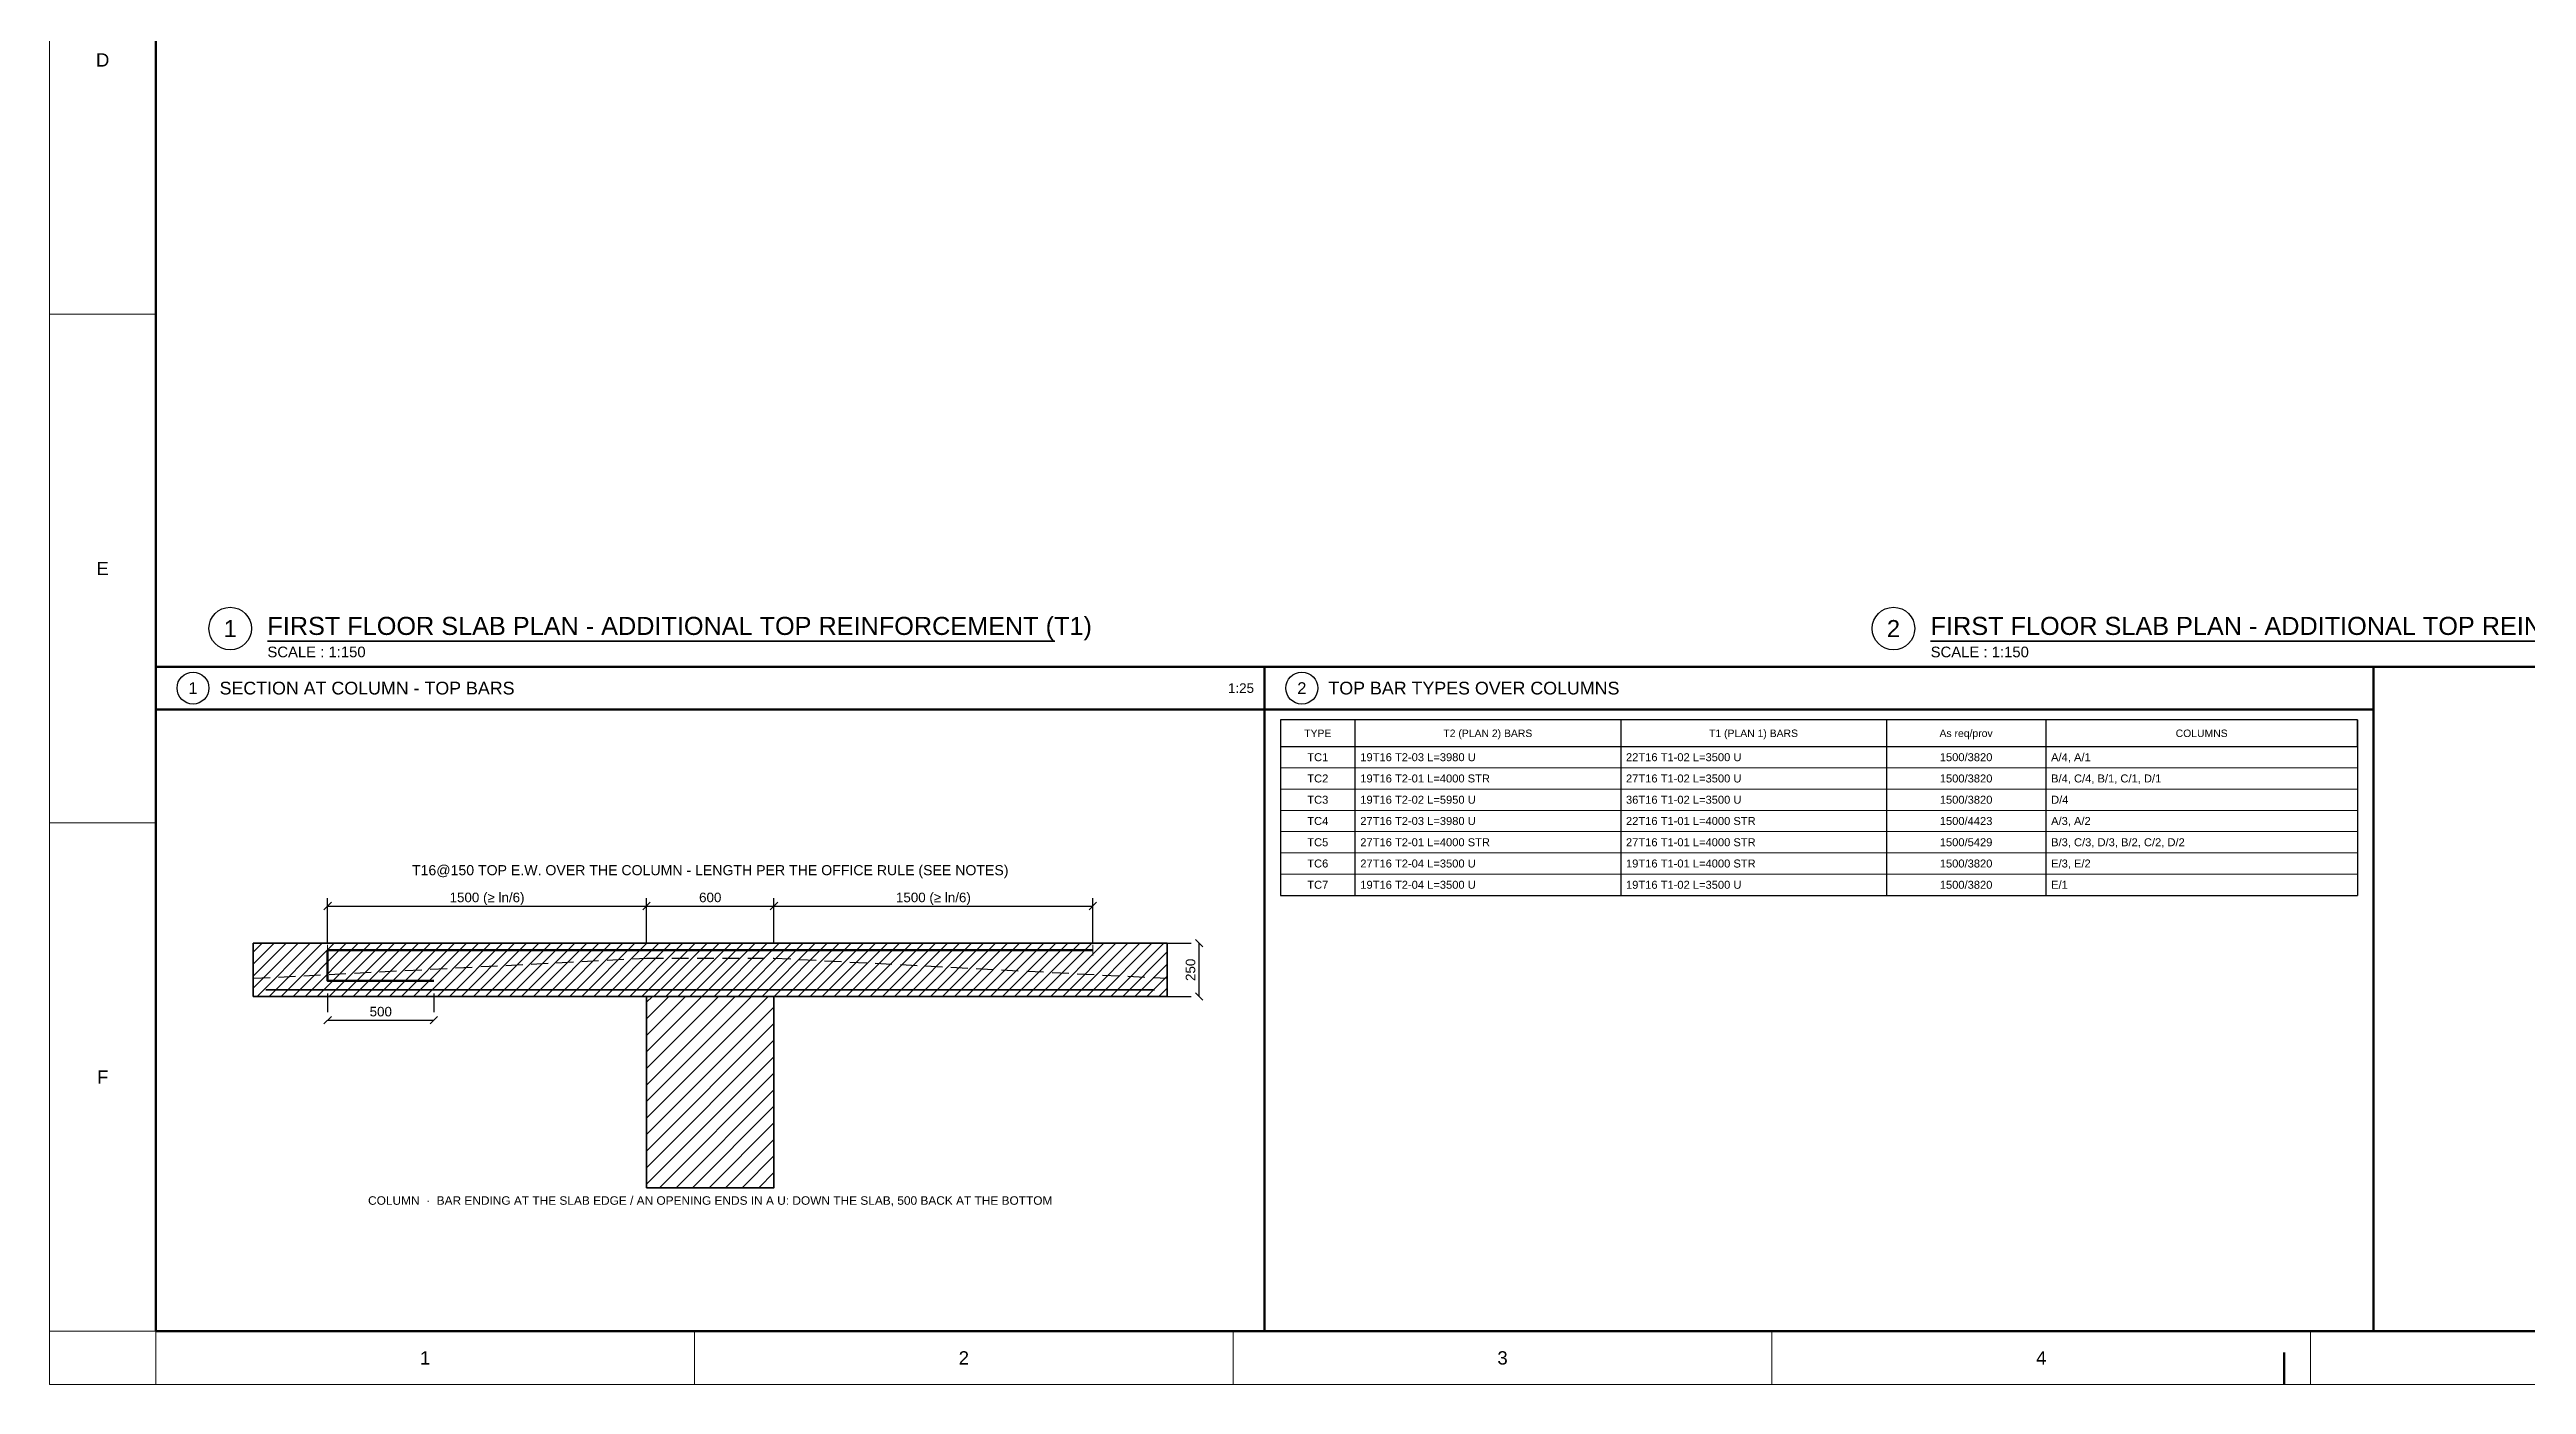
# Model space of a CAD drawing. Header units: millimetres. Extents: x 0 to 126150, y 0 to 89100.
# Drawn here: x 0 to 69918, y 0 to 37669 of the extents above; entities that cross this region are included whole.
import ezdxf
from ezdxf.enums import TextEntityAlignment as Align

# ---------------------------------------------------------------- set-up
doc = ezdxf.new("R2010")
doc.units = ezdxf.units.MM
doc.header["$LTSCALE"] = 37.5
doc.linetypes.add('DASHED', pattern=[19.05, 12.7, -6.35])
doc.layers.get('0').update_dxf_attribs({"linetype": 'CONTINUOUS'})
for name, color, linetype in [('SPAN-CALLOUT', 3, 'CONTINUOUS'), ('SPAN-DETAIL', 7, 'CONTINUOUS'), ('SPAN-DETAIL-HATCH', 8, 'CONTINUOUS'), ('SPAN-DIM', 8, 'CONTINUOUS'), ('SPAN-PT-TENDON', 3, 'CONTINUOUS'), ('SPAN-RB-TEXT', 7, 'CONTINUOUS'), ('SPAN-SHEET-NOTES', 7, 'CONTINUOUS'), ('SPAN-SHEET-SCHEDULE', 7, 'CONTINUOUS'), ('SPAN-SHEET-SCHEDULE-TEXT', 7, 'CONTINUOUS'), ('SPAN-SHEET-TEXT', 2, 'CONTINUOUS')]:
    doc.layers.add(name, color=color, linetype=linetype)
for name, color, linetype, lineweight in [('SPAN-COL', 7, 'CONTINUOUS', 35), ('SPAN-RB-BOT', 1, 'CONTINUOUS', 20), ('SPAN-RB-TOP', 5, 'CONTINUOUS', 20), ('SPAN-SHEET-FRAME', 7, 'CONTINUOUS', 50), ('SPAN-SHEET-TITLE', 7, 'CONTINUOUS', 25)]:
    doc.layers.add(name, color=color, linetype=linetype, lineweight=lineweight)
doc.styles.get("Standard").update_dxf_attribs({"font": 'arial.ttf'})

# ---------------------------------------------------------------- blocks, each defined once
blk = doc.blocks.new('FRAMING_REBAR_ADDITIONAL_AT_COLUMNS_L01')
at = {"layer": 'SPAN-DETAIL-HATCH'}
h = blk.add_hatch(dxfattribs=at)
h.set_pattern_fill('ANSI31', color=256, scale=75.591)
h.paths.add_polyline_path([(5750, 10950), (31550, 10950), (31550, 12450), (5750, 12450)])
h = blk.add_hatch(dxfattribs=at)
h.set_pattern_fill('ANSI31', color=256, scale=103.937)
h.paths.add_polyline_path([(16850, 5550), (20450, 5550), (20450, 10950), (16850, 10950)])
at = {"layer": 'SPAN-CALLOUT'}
for centre, radius in [((5100, 21330), 600), ((52050, 21330), 600), ((4050, 19650), 450), ((35350, 19650), 450)]:
    blk.add_circle(centre, radius, dxfattribs=at)
at = {"layer": 'SPAN-COL', "lineweight": 35}
blk.add_lwpolyline([(16850, 5550), (20450, 5550), (20450, 10950), (16850, 10950)], close=True, dxfattribs=at)
at = {"layer": 'SPAN-DETAIL', "lineweight": 35}
blk.add_lwpolyline([(5750, 10950), (31550, 10950), (31550, 12450), (5750, 12450)], close=True, dxfattribs=at)
at = {"layer": 'SPAN-DIM'}
for p, q in [((7745, 13395), (7955, 13605)), ((7850, 12450), (7850, 13725)), ((7850, 13500), (16850, 13500)), ((16745, 13395), (16955, 13605)), ((16745, 13395), (16955, 13605)), ((16850, 12450), (16850, 13725)), ((16850, 12450), (16850, 13725)), ((16850, 13500), (20450, 13500)), ((20345, 13395), (20555, 13605)), ((20345, 13395), (20555, 13605)), ((20450, 12450), (20450, 13725)), ((20450, 12450), (20450, 13725)), ((20450, 13500), (29450, 13500)), ((29345, 13395), (29555, 13605)), ((29450, 12450), (29450, 13725)), ((31550, 12450), (32225, 12450)), ((32555, 12345), (32345, 12555)), ((32450, 10950), (32450, 12450)), ((7850, 11028), (7850, 10503)), ((10850, 11028), (10850, 10503)), ((31550, 10950), (32225, 10950)), ((32555, 10845), (32345, 11055)), ((7745, 10173), (7955, 10383)), ((7850, 10278), (10850, 10278)), ((10745, 10173), (10955, 10383))]:
    blk.add_line(p, q, dxfattribs=at)
at = {"layer": 'SPAN-PT-TENDON', "linetype": 'DASHED'}
blk.add_lwpolyline([(5750, 11460), (16850, 12030), (20450, 12030), (31550, 11460)], dxfattribs=at)
at = {"layer": 'SPAN-RB-BOT', "lineweight": 35}
blk.add_line((6110, 11136), (31190, 11136), dxfattribs=at)
at = {"layer": 'SPAN-RB-TOP'}
for p, q in [((7850, 12102), (7850, 12402)), ((29450, 12102), (29450, 12402))]:
    blk.add_line(p, q, dxfattribs=at)
at = {"layer": 'SPAN-RB-TOP', "lineweight": 70}
blk.add_lwpolyline([(10850, 11388), (7850, 11388), (7850, 12252), (29450, 12252)], dxfattribs=at)
at = {"layer": 'SPAN-SHEET-FRAME', "lineweight": 13}
for p, q in [((0, 30200), (3000, 30200)), ((0, 15850), (3000, 15850)), ((0, 1500), (3000, 1500)), ((3000, 0), (3000, 1500)), ((18206.25, 0), (18206.25, 1500)), ((33412.5, 0), (33412.5, 1500)), ((48618.75, 0), (48618.75, 1500)), ((63825, 0), (63825, 1500))]:
    blk.add_line(p, q, dxfattribs=at)
at = {"layer": 'SPAN-SHEET-FRAME'}
for p, q in [((3000, 20250), (96900, 20250)), ((3000, 19050), (34300, 19050)), ((34300, 19050), (65600, 19050)), ((63075, 0), (63075, 900))]:
    blk.add_line(p, q, dxfattribs=at)
at = {"layer": 'SPAN-SHEET-FRAME', "lineweight": 13}
blk.add_lwpolyline([(0, 0), (126150, 0), (126150, 89100), (0, 89100)], close=True, dxfattribs=at)
at = {"layer": 'SPAN-SHEET-FRAME'}
for points in [[(3000, 1500), (124650, 1500), (124650, 87600), (3000, 87600)], [(3000, 1500), (34300, 1500), (34300, 20250), (3000, 20250)], [(34300, 1500), (65600, 1500), (65600, 20250), (34300, 20250)]]:
    blk.add_lwpolyline(points, close=True, dxfattribs=at)
at = {"layer": 'SPAN-SHEET-SCHEDULE'}
for p, q in [((34750, 18750), (34750, 13800)), ((36850, 18750), (36850, 13800)), ((44350, 18750), (44350, 13800)), ((51850, 18750), (51850, 13800)), ((56350, 18750), (56350, 13800)), ((65150, 18750), (65150, 13800)), ((34750, 13800), (65150, 13800))]:
    blk.add_line(p, q, dxfattribs=at)
at = {"layer": 'SPAN-SHEET-SCHEDULE', "lineweight": 5}
for p, q in [((34750, 17400), (65150, 17400)), ((34750, 16800), (65150, 16800)), ((34750, 16200), (65150, 16200)), ((34750, 15600), (65150, 15600)), ((34750, 15000), (65150, 15000)), ((34750, 14400), (65150, 14400)), ((34750, 13800), (65150, 13800))]:
    blk.add_line(p, q, dxfattribs=at)
at = {"layer": 'SPAN-SHEET-SCHEDULE'}
blk.add_lwpolyline([(34750, 18000), (65150, 18000), (65150, 18750), (34750, 18750)], close=True, dxfattribs=at)
at = {"layer": 'SPAN-SHEET-TITLE', "lineweight": 35}
for p, q in [((6150, 20970), (28380, 20970)), ((53100, 20970), (75330, 20970))]:
    blk.add_line(p, q, dxfattribs=at)
at = {"layer": 'SPAN-CALLOUT'}
for s, height, p in [('1', 480, (5100, 21330)), ('2', 480, (52050, 21330)), ('1', 330, (4050, 19650)), ('2', 330, (35350, 19650))]:
    blk.add_text(s, height=height, dxfattribs=at).set_placement(p, align=Align.MIDDLE_CENTER)
at = {"layer": 'SPAN-DIM'}
for s, p in [('1500 (≥ ln/6)', (12350, 13608)), ('600', (18650, 13608)), ('1500 (≥ ln/6)', (24950, 13608)), ('500', (9350, 10386))]:
    blk.add_text(s, height=270, dxfattribs=at).set_placement(p, align=Align.CENTER)
blk.add_text('250', height=270, rotation=90, dxfattribs=at).set_placement((32342, 11700), align=Align.CENTER)
at = {"layer": 'SPAN-RB-TEXT'}
blk.add_text('T16@150 TOP E.W. OVER THE COLUMN - LENGTH PER THE OFFICE RULE (SEE NOTES)', height=285, dxfattribs=at).set_placement((18650, 14370), align=Align.CENTER)
at = {"layer": 'SPAN-SHEET-FRAME'}
for s, p in [('D', (1500, 37375)), ('E', (1500, 23025)), ('F', (1500, 8675)), ('1', (10603.125, 750)), ('2', (25809.375, 750)), ('3', (41015.625, 750)), ('4', (56221.875, 750))]:
    blk.add_text(s, height=375, dxfattribs=at).set_placement(p, align=Align.MIDDLE_CENTER)
at = {"layer": 'SPAN-SHEET-NOTES'}
blk.add_text('COLUMN  ·  BAR ENDING AT THE SLAB EDGE / AN OPENING ENDS IN A U: DOWN THE SLAB, 500 BACK AT THE BOTTOM', height=240, dxfattribs=at).set_placement((18650, 5070), align=Align.CENTER)
at = {"layer": 'SPAN-SHEET-SCHEDULE-TEXT'}
for s, height, p in [('TYPE', 210, (35800, 18375)), ('T2 (PLAN 2) BARS', 210, (40600, 18375)), ('T1 (PLAN 1) BARS', 210, (48100, 18375)), ('As req/prov', 210, (54100, 18375)), ('COLUMNS', 210, (60750, 18375)), ('TC1', 225, (35800, 17700)), ('1500/3820', 225, (54100, 17700)), ('TC2', 225, (35800, 17100)), ('1500/3820', 225, (54100, 17100)), ('TC3', 225, (35800, 16500)), ('1500/3820', 225, (54100, 16500)), ('TC4', 225, (35800, 15900)), ('TC5', 225, (35800, 15300)), ('1500/4423', 225, (54100, 15900)), ('1500/5429', 225, (54100, 15300)), ('TC6', 225, (35800, 14700)), ('1500/3820', 225, (54100, 14700)), ('TC7', 225, (35800, 14100)), ('1500/3820', 225, (54100, 14100))]:
    blk.add_text(s, height=height, dxfattribs=at).set_placement(p, align=Align.MIDDLE_CENTER)
for s, p in [('19T16 T2-03 L=3980 U', (37000, 17700)), ('22T16 T1-02 L=3500 U', (44500, 17700)), ('A/4, A/1', (56500, 17700)), ('19T16 T2-01 L=4000 STR', (37000, 17100)), ('27T16 T1-02 L=3500 U', (44500, 17100)), ('B/4, C/4, B/1, C/1, D/1', (56500, 17100)), ('19T16 T2-02 L=5950 U', (37000, 16500)), ('36T16 T1-02 L=3500 U', (44500, 16500)), ('D/4', (56500, 16500)), ('27T16 T2-03 L=3980 U', (37000, 15900)), ('27T16 T2-01 L=4000 STR', (37000, 15300)), ('22T16 T1-01 L=4000 STR', (44500, 15900)), ('27T16 T1-01 L=4000 STR', (44500, 15300)), ('A/3, A/2', (56500, 15900)), ('B/3, C/3, D/3, B/2, C/2, D/2', (56500, 15300)), ('27T16 T2-04 L=3500 U', (37000, 14700)), ('19T16 T1-01 L=4000 STR', (44500, 14700)), ('E/3, E/2', (56500, 14700)), ('19T16 T2-04 L=3500 U', (37000, 14100)), ('19T16 T1-02 L=3500 U', (44500, 14100)), ('E/1', (56500, 14100))]:
    blk.add_text(s, height=225, dxfattribs=at).set_placement(p, align=Align.MIDDLE_LEFT)
at = {"layer": 'SPAN-SHEET-TEXT'}
for s, p in [('FIRST FLOOR SLAB PLAN - ADDITIONAL TOP REINFORCEMENT (T1)', (6150, 21150)), ('FIRST FLOOR SLAB PLAN - ADDITIONAL TOP REINFORCEMENT (T2)', (53100, 21150))]:
    blk.add_text(s, height=510, dxfattribs=at).set_placement(p)
for s, p in [('SECTION AT COLUMN - TOP BARS', (4800, 19650)), ('TOP BAR TYPES OVER COLUMNS', (36100, 19650))]:
    blk.add_text(s, height=360, dxfattribs=at).set_placement(p, align=Align.MIDDLE_LEFT)
at = {"layer": 'SPAN-SHEET-TITLE'}
for p in [(6150, 20520), (53100, 20520)]:
    blk.add_text('SCALE : 1:150', height=300, dxfattribs=at).set_placement(p)
blk.add_text('1:25', height=270, dxfattribs=at).set_placement((34000, 19650), align=Align.MIDDLE_RIGHT)

msp = doc.modelspace()

# ---------------------------------------------------------------- block references
msp.add_blockref('FRAMING_REBAR_ADDITIONAL_AT_COLUMNS_L01', (0, 0))

doc.saveas('drawing.dxf')
